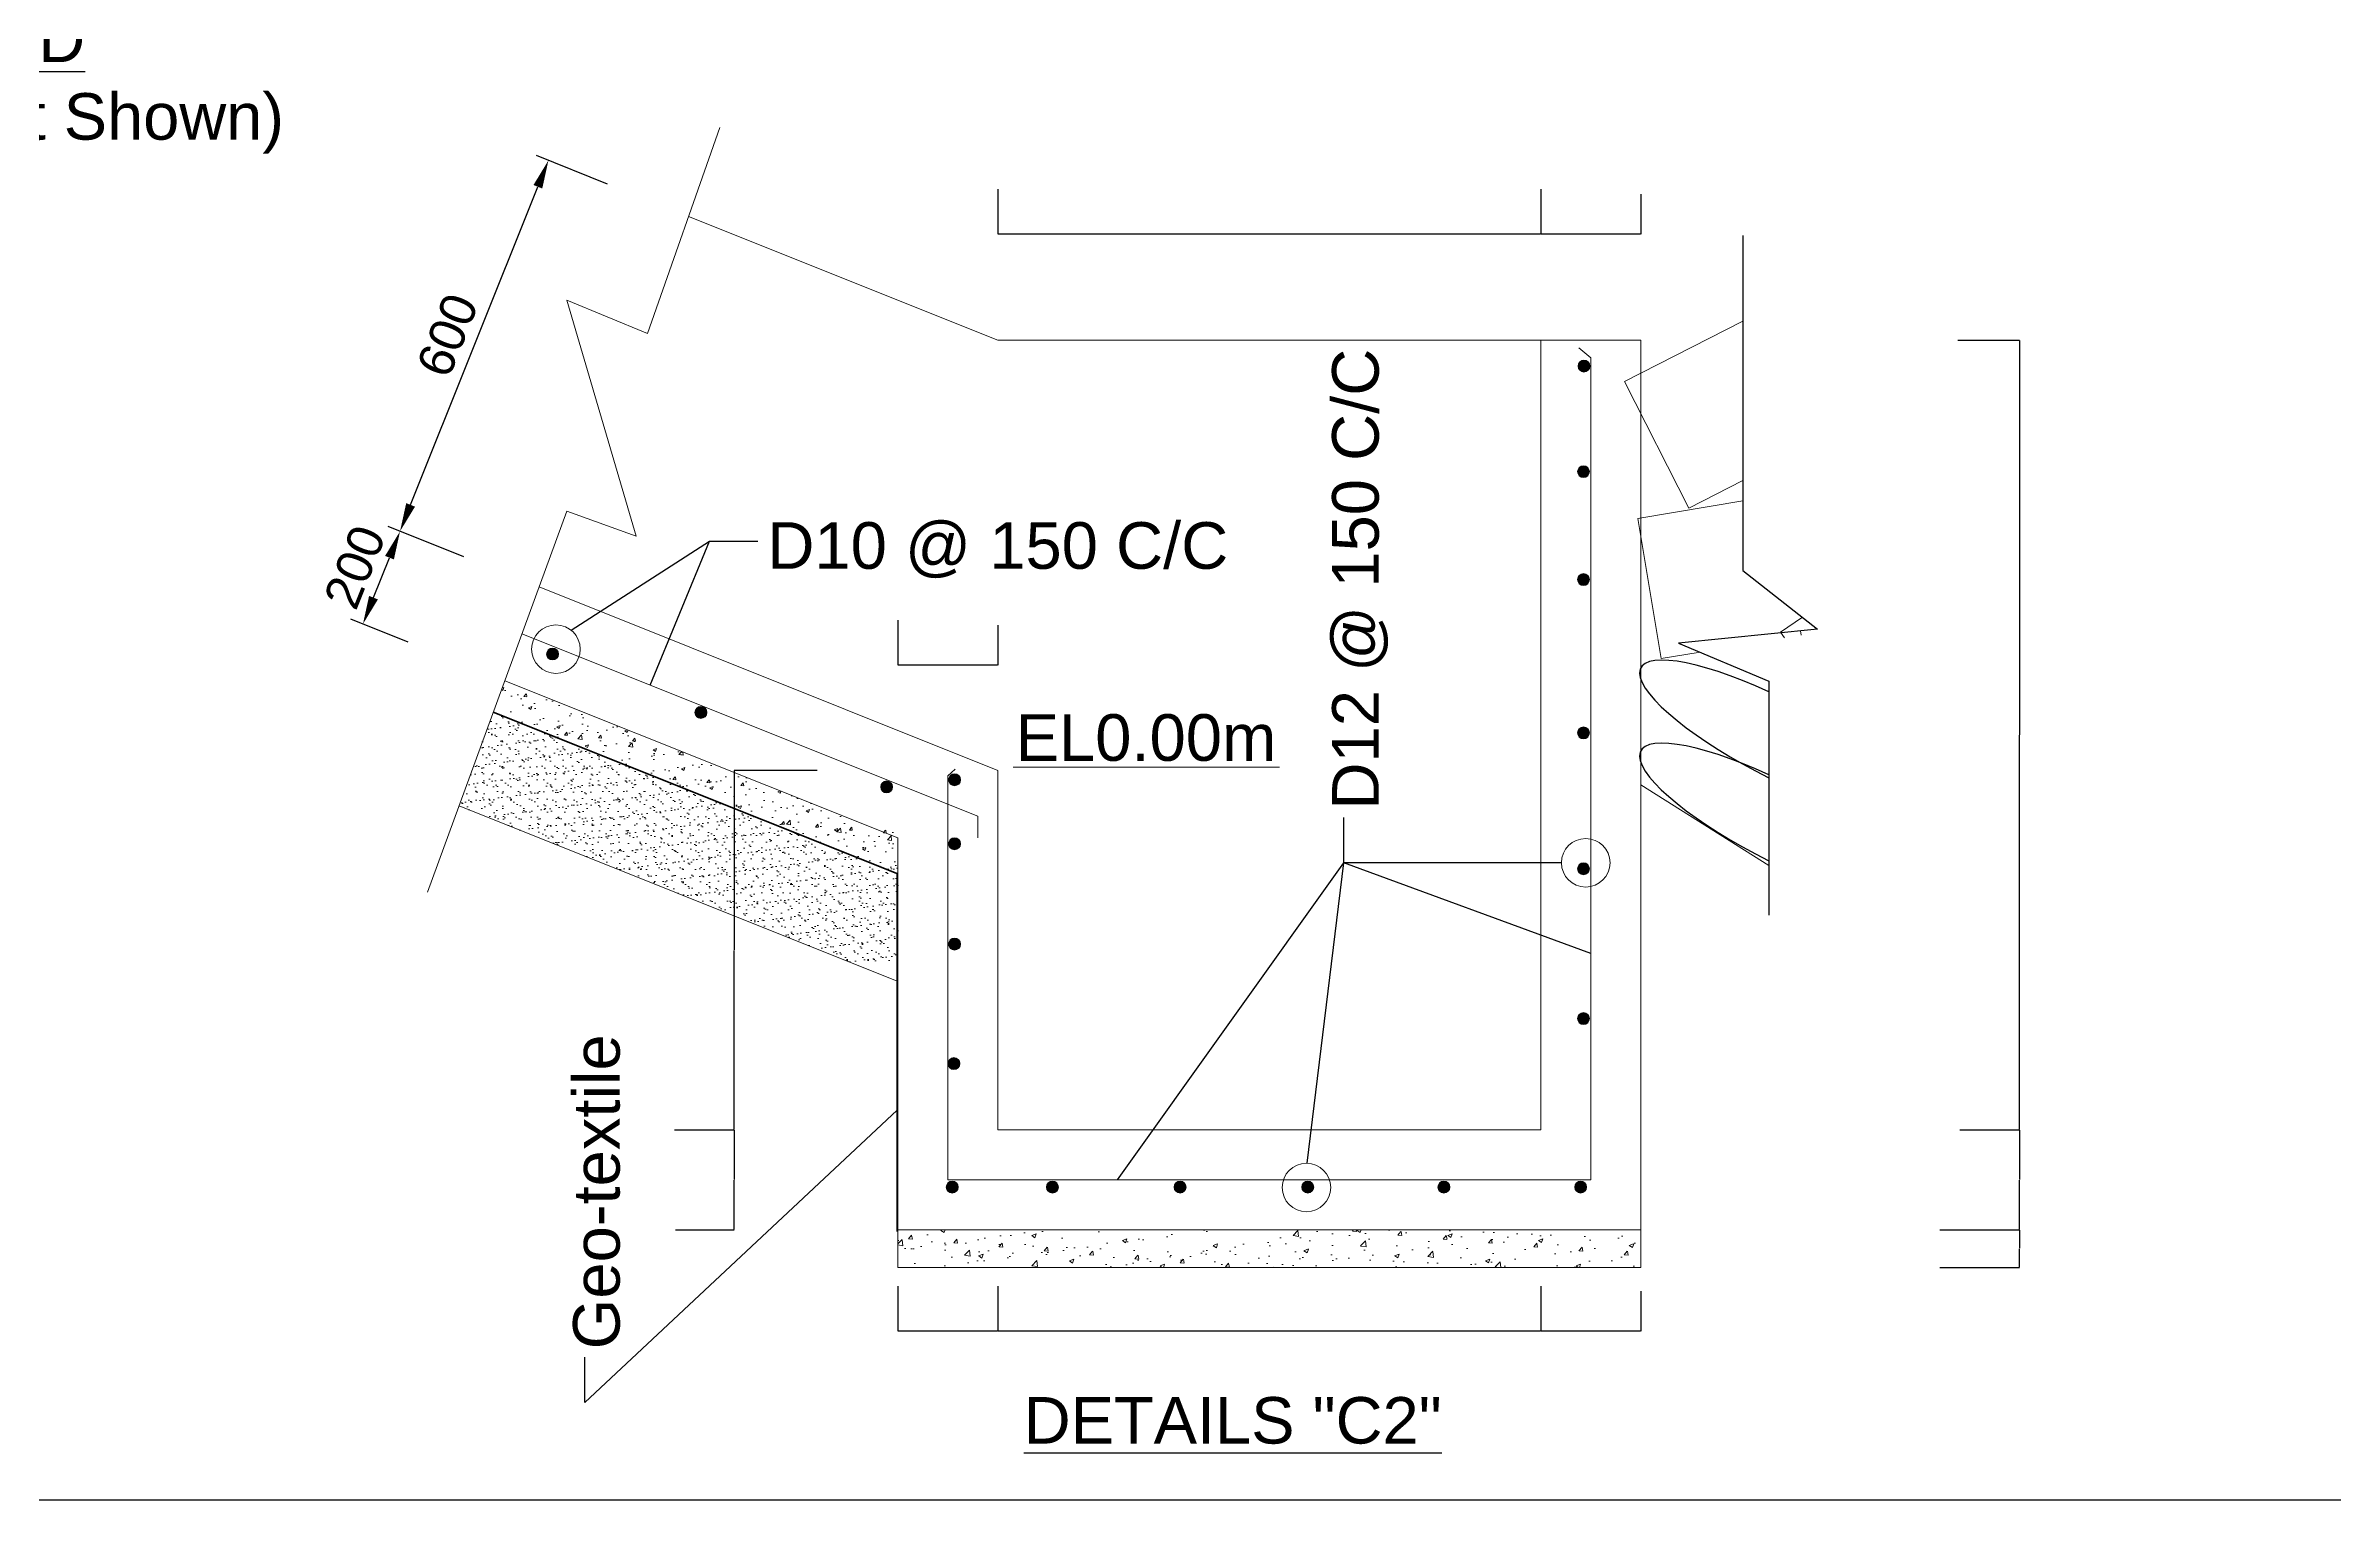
# Model space of a CAD drawing. Header units: inches. Extents: x 89000 to 1304432, y -10828 to 220529.
# Drawn here: x 861014 to 868424, y 72492 to 77203 of the extents above; entities that cross this region are included whole.
import ezdxf

# ---------------------------------------------------------------- set-up
doc = ezdxf.new("R2010")
doc.units = ezdxf.units.IN
doc.header["$LTSCALE"] = 7
doc.header["$MEASUREMENT"] = 0
doc.layers.add('Blocks', color=11, linetype='Continuous', lineweight=9)
doc.layers.add('LINE', color=7, linetype='Continuous')
doc.styles.get("Standard").update_dxf_attribs({"font": 'arial.ttf'})
doc.dimstyles.get("Standard").update_dxf_attribs({"dimtxt": 0.18, "dimasz": 0.18, "dimexe": 0.18, "dimexo": 0.0625, "dimgap": 0.09, "dimtad": 0, "dimtih": 1, "dimtoh": 1, "dimdec": 4, "dimzin": 0, "dimdsep": 46, "dimtxsty": 'Standard', "dimcen": 0.09, "dimadec": 0, "dimazin": 0, "dimtfac": 1, "dimtdec": 4, "dimtofl": 0, "dimtmove": 0, "dimatfit": 3, "dimfxl": 1, "dimtolj": 1, "dimtzin": 0, "dimarcsym": 0})
pattern_1 = [(50, (869377.91, 35799.58), (109.994, -9.62322), [11.50144, -126.5158]), (355, (869377.91, 35799.58), (-21.27786, 115.35045), [9.20115, -101.21265]), (100.451, (869387.08, 35798.78), (88.71654, 105.7267), [9.7747, -107.52184]), (46.1842, (869377.91, 35830.25), (163.66397, -25.38306), [17.25216, -189.7737]), (96.6356, (869391.55, 35828.14), (143.3328, 149.3832), [14.6621, -161.28276]), (351.184, (869377.91, 35830.25), (143.333, 149.3829), [13.8017, -151.819]), (21, (869393.25, 35822.59), (91.53748, -61.7428), [11.50144, -126.5158]), (326, (869393.25, 35822.59), (37.31297, 111.2035), [9.20115, -101.21265]), (71.4514, (869400.88, 35817.44), (128.8502, 49.46093), [9.7747, -107.52184]), (37.5, (869377.91, 35799.583), (1.864744, 51.050105), [0, -99.98583, 0, -102.746175, 0, -101.59603]), (7.5, (869377.91, 35799.583), (40.34237, 60.48402), [0, -58.580655, 0, -97.68554, 0, -38.72151]), (327.5, (869343.714, 35799.583), (81.86282, -3.45873), [0, -38.33812, 0, -119.61495, 0, -158.71984]), (317.5, (869328.38, 35799.58), (89.43299, 15.35124), [0, -49.83956, 0, -79.4366, 0, -112.71409])]
pattern_2 = [(37.5, (869377.912, 35799.583), (-1.380027, 42.211892), [0, -33.2994, 0, -37.24275, 0, -35.599688]), (7.5, (869377.91, 35799.583), (38.77138, 61.826165), [0, -17.96415, 0, -30.013275, 0, -11.501437]), (327.5, (869350.966, 35799.583), (68.223092, 0.123957), [0, -10.95375, 0, -39.4335, 0, -51.482625]), (317.5, (869350.966, 35799.583), (65.85674, 19.22765), [0, -5.476875, 0, -25.85085, 0, -29.575125])]
pattern_3 = [(50, (870444.38, 23276.65), (146.65866, -12.83096), [15.33525, -168.68775]), (355, (870444.38, 23276.65), (-28.37047, 153.8006), [12.2682, -134.9502]), (100.451, (870456.6, 23275.58), (118.2887, 140.96893), [13.03295, -143.36245]), (46.1842, (870444.38, 23317.54), (218.2186, -33.8441), [23.0029, -253.0316]), (96.6356, (870462.57, 23314.72), (191.1104, 199.1776), [19.5494, -215.0437]), (351.184, (870444.38, 23317.54), (191.1107, 199.1772), [18.4023, -202.4253]), (21, (870464.83, 23307.32), (122.04998, -82.32374), [15.33525, -168.68775]), (326, (870464.83, 23307.32), (49.75063, 148.2713), [12.2682, -134.9502]), (71.4514, (870475, 23300.46), (171.80028, 65.9479), [13.03295, -143.36245]), (37.5, (870444.38, 23276.646), (2.486326, 68.066806), [0, -133.31444, 0, -136.9949, 0, -135.46138]), (7.5, (870444.38, 23276.646), (53.78983, 80.64536), [0, -78.10754, 0, -130.24739, 0, -51.62867]), (327.5, (870398.784, 23276.646), (109.15043, -4.61164), [0, -51.1175, 0, -159.4866, 0, -211.62645]), (317.5, (870378.34, 23276.65), (119.244, 20.46833), [0, -66.45275, 0, -105.91546, 0, -150.28545])]

# ---------------------------------------------------------------- blocks, each defined once
blk = doc.blocks.new('*D165')
at = {"layer": 'Blocks', "color": 0, "lineweight": -2, "ltscale": 0.5, "transparency": 16777216}
for p, q in [((864096.5, 73186.1), (864096.5, 73039.8)), ((865855.1, 73071.3), (865855.1, 73039.8)), ((865854.3, 73040), (864097.3, 73040))]:
    blk.add_line(p, q, dxfattribs=at)
at = {"layer": 'Blocks', "color": 0, "ltscale": 0.5, "transparency": 16777216}
for points in [[(864097.3, 73040.1), (864097.3, 73039.9), (864096.5, 73040)], [(865854.3, 73040.1), (865854.3, 73039.9), (865855.1, 73040)]]:
    blk.add_solid(points, dxfattribs=at)
at = {"layer": 'Defpoints', "color": 0, "ltscale": 0.5, "transparency": 16777216}
for p in [(864096.5, 73186.2), (865855.1, 73071.4), (864096.5, 73040)]:
    blk.add_point(p, dxfattribs=at)
at = {"layer": 'Blocks', "color": 0, "lineweight": 30, "ltscale": 0.5, "transparency": 16777216, "insert": (864975.8, 73040.8), "char_height": 1, "attachment_point": 5}
blk.add_mtext('\\A1;1200', dxfattribs=at)
blk = doc.blocks.new('*D166')
at = {"layer": 'Blocks', "color": 0, "lineweight": -2, "ltscale": 0.5, "transparency": 16777216}
for p, q in [((865855.1, 73186.1), (865855.1, 73039.8)), ((866178.5, 73169.7), (866178.5, 73039.8)), ((866177.7, 73040), (865855.9, 73040))]:
    blk.add_line(p, q, dxfattribs=at)
at = {"layer": 'Blocks', "color": 0, "ltscale": 0.5, "transparency": 16777216}
for points in [[(865855.9, 73040.1), (865855.9, 73039.9), (865855.1, 73040)], [(866177.7, 73040.1), (866177.7, 73039.9), (866178.5, 73040)]]:
    blk.add_solid(points, dxfattribs=at)
at = {"layer": 'Defpoints', "color": 0, "ltscale": 0.5, "transparency": 16777216}
for p in [(865855.1, 73186.2), (866178.5, 73169.8), (865855.1, 73040)]:
    blk.add_point(p, dxfattribs=at)
at = {"layer": 'Blocks', "color": 0, "lineweight": 30, "ltscale": 0.5, "transparency": 16777216, "insert": (866016.8, 73040.8), "char_height": 1, "attachment_point": 5}
blk.add_mtext('\\A1;200', dxfattribs=at)
blk = doc.blocks.new('*D167')
at = {"layer": 'Blocks', "color": 0, "lineweight": -2, "ltscale": 0.5, "transparency": 16777216}
for p, q in [((863773.1, 73186.1), (863773.1, 73039.8)), ((864096.5, 73169.7), (864096.5, 73039.8)), ((864095.7, 73040), (863773.9, 73040))]:
    blk.add_line(p, q, dxfattribs=at)
at = {"layer": 'Blocks', "color": 0, "ltscale": 0.5, "transparency": 16777216}
for points in [[(863773.9, 73040.1), (863773.9, 73039.9), (863773.1, 73040)], [(864095.7, 73040.1), (864095.7, 73039.9), (864096.5, 73040)]]:
    blk.add_solid(points, dxfattribs=at)
at = {"layer": 'Defpoints', "color": 0, "ltscale": 0.5, "transparency": 16777216}
for p in [(863773.1, 73186.2), (864096.5, 73169.8), (863773.1, 73040)]:
    blk.add_point(p, dxfattribs=at)
at = {"layer": 'Blocks', "color": 0, "lineweight": 30, "ltscale": 0.5, "transparency": 16777216, "insert": (863934.8, 73040.8), "char_height": 1, "attachment_point": 5}
blk.add_mtext('\\A1;150', dxfattribs=at)
blk = doc.blocks.new('*D168')
at = {"layer": 'Blocks', "color": 0, "lineweight": -2, "ltscale": 0.5, "transparency": 16777216}
for p, q in [((863049.9, 73691.8), (863243.2, 73691.8)), ((863243.1, 73691), (863243.1, 73530.9)), ((863243.1, 73369.2), (863243.1, 73529.3)), ((863052.8, 73368.4), (863243.2, 73368.4))]:
    blk.add_line(p, q, dxfattribs=at)
at = {"layer": 'Blocks', "color": 0, "ltscale": 0.5, "transparency": 16777216}
for points in [[(863242.9, 73691), (863243.2, 73691), (863243.1, 73691.8)], [(863242.9, 73369.2), (863243.2, 73369.2), (863243.1, 73368.4)]]:
    blk.add_solid(points, dxfattribs=at)
at = {"layer": 'Defpoints', "color": 0, "ltscale": 0.5, "transparency": 16777216}
for p in [(863049.8, 73691.8), (863052.7, 73368.4), (863243.1, 73368.4)]:
    blk.add_point(p, dxfattribs=at)
at = {"layer": 'Blocks', "color": 0, "lineweight": 30, "ltscale": 0.5, "transparency": 16777216, "insert": (863243.1, 73530.1), "char_height": 1, "attachment_point": 5}
blk.add_mtext('\\A1;200', dxfattribs=at)
blk = doc.blocks.new('*D169')
at = {"layer": 'Blocks', "color": 0, "lineweight": -2, "ltscale": 0.5, "transparency": 16777216}
for p, q in [((863511.8, 74856.2), (863242.9, 74856.2)), ((863243.1, 74855.4), (863243.1, 74274.8)), ((863243.1, 73692.6), (863243.1, 74273.2)), ((863049.9, 73691.8), (863243.2, 73691.8))]:
    blk.add_line(p, q, dxfattribs=at)
at = {"layer": 'Blocks', "color": 0, "ltscale": 0.5, "transparency": 16777216}
for points in [[(863242.9, 74855.4), (863243.2, 74855.4), (863243.1, 74856.2)], [(863242.9, 73692.6), (863243.2, 73692.6), (863243.1, 73691.8)]]:
    blk.add_solid(points, dxfattribs=at)
at = {"layer": 'Defpoints', "color": 0, "ltscale": 0.5, "transparency": 16777216}
for p in [(863511.8, 74856.2), (863049.8, 73691.8), (863243.1, 73691.8)]:
    blk.add_point(p, dxfattribs=at)
at = {"layer": 'Blocks', "color": 0, "lineweight": 30, "ltscale": 0.5, "transparency": 16777216, "insert": (863243.1, 74274), "char_height": 1, "attachment_point": 5}
blk.add_mtext('\\A1;600', dxfattribs=at)
blk = doc.blocks.new('*D170')
at = {"layer": 'Blocks', "color": 0, "lineweight": -2, "ltscale": 0.5, "transparency": 16777216}
for p, q in [((864096.5, 76738.9), (864096.5, 76592.7)), ((865854.3, 76592.8), (864097.3, 76592.8)), ((865855.1, 76624.2), (865855.1, 76592.7))]:
    blk.add_line(p, q, dxfattribs=at)
at = {"layer": 'Blocks', "color": 0, "ltscale": 0.5, "transparency": 16777216}
for points in [[(864097.3, 76593), (864097.3, 76592.7), (864096.5, 76592.8)], [(865854.3, 76593), (865854.3, 76592.7), (865855.1, 76592.8)]]:
    blk.add_solid(points, dxfattribs=at)
at = {"layer": 'Defpoints', "color": 0, "ltscale": 0.5, "transparency": 16777216}
for p in [(864096.5, 76739), (864096.5, 76592.8), (865855.1, 76624.2)]:
    blk.add_point(p, dxfattribs=at)
at = {"layer": 'Blocks', "color": 0, "lineweight": 30, "ltscale": 0.5, "transparency": 16777216, "insert": (864975.8, 76593.6), "char_height": 1, "attachment_point": 5}
blk.add_mtext('\\A1;1200', dxfattribs=at)
blk = doc.blocks.new('*D171')
at = {"layer": 'Blocks', "color": 0, "lineweight": -2, "ltscale": 0.5, "transparency": 16777216}
for p, q in [((865855.1, 76738.9), (865855.1, 76592.7)), ((866178.5, 76722.5), (866178.5, 76592.7)), ((866177.7, 76592.8), (865855.9, 76592.8))]:
    blk.add_line(p, q, dxfattribs=at)
at = {"layer": 'Blocks', "color": 0, "ltscale": 0.5, "transparency": 16777216}
for points in [[(865855.9, 76593), (865855.9, 76592.7), (865855.1, 76592.8)], [(866177.7, 76593), (866177.7, 76592.7), (866178.5, 76592.8)]]:
    blk.add_solid(points, dxfattribs=at)
at = {"layer": 'Defpoints', "color": 0, "ltscale": 0.5, "transparency": 16777216}
for p in [(865855.1, 76739), (866178.5, 76722.6), (865855.1, 76592.8)]:
    blk.add_point(p, dxfattribs=at)
at = {"layer": 'Blocks', "color": 0, "lineweight": 30, "ltscale": 0.5, "transparency": 16777216, "insert": (866016.8, 76593.6), "char_height": 1, "attachment_point": 5}
blk.add_mtext('\\A1;200', dxfattribs=at)
blk = doc.blocks.new('*D172')
at = {"layer": 'Blocks', "color": 0, "lineweight": -2, "ltscale": 0.5, "transparency": 16777216}
for p, q in [((863773.1, 75342.7), (863773.1, 75196.4)), ((864096.5, 75326.3), (864096.5, 75196.4)), ((864095.7, 75196.6), (863773.9, 75196.6))]:
    blk.add_line(p, q, dxfattribs=at)
at = {"layer": 'Blocks', "color": 0, "ltscale": 0.5, "transparency": 16777216}
for points in [[(863773.9, 75196.7), (863773.9, 75196.4), (863773.1, 75196.6)], [(864095.7, 75196.7), (864095.7, 75196.4), (864096.5, 75196.6)]]:
    blk.add_solid(points, dxfattribs=at)
at = {"layer": 'Defpoints', "color": 0, "ltscale": 0.5, "transparency": 16777216}
for p in [(863773.1, 75342.7), (864096.5, 75326.3), (863773.1, 75196.6)]:
    blk.add_point(p, dxfattribs=at)
at = {"layer": 'Blocks', "color": 0, "lineweight": 30, "ltscale": 0.5, "transparency": 16777216, "insert": (863934.8, 75197.4), "char_height": 1, "attachment_point": 5}
blk.add_mtext('\\A1;150', dxfattribs=at)
blk = doc.blocks.new('*D210')
at = {"layer": 'Blocks', "color": 0, "lineweight": -2, "ltscale": 0.5, "transparency": 16777216}
for p, q in [((864096.5, 73186.1), (864096.5, 73039.8)), ((865855.1, 73071.3), (865855.1, 73039.8)), ((865854.3, 73040), (864097.3, 73040))]:
    blk.add_line(p, q, dxfattribs=at)
at = {"layer": 'Blocks', "color": 0, "ltscale": 0.5, "transparency": 16777216}
for points in [[(864097.3, 73040.1), (864097.3, 73039.9), (864096.5, 73040)], [(865854.3, 73040.1), (865854.3, 73039.9), (865855.1, 73040)]]:
    blk.add_solid(points, dxfattribs=at)
at = {"layer": 'Defpoints', "color": 0, "ltscale": 0.5, "transparency": 16777216}
for p in [(864096.5, 73186.2), (865855.1, 73071.4), (864096.5, 73040)]:
    blk.add_point(p, dxfattribs=at)
at = {"layer": 'Blocks', "color": 0, "lineweight": 30, "ltscale": 0.5, "transparency": 16777216, "insert": (864975.8, 73040.8), "char_height": 1, "attachment_point": 5}
blk.add_mtext('\\A1;1200', dxfattribs=at)
blk = doc.blocks.new('*D211')
at = {"layer": 'Blocks', "color": 0, "lineweight": -2, "ltscale": 0.5, "transparency": 16777216}
for p, q in [((865855.1, 73186.1), (865855.1, 73039.8)), ((866178.5, 73169.7), (866178.5, 73039.8)), ((866177.7, 73040), (865855.9, 73040))]:
    blk.add_line(p, q, dxfattribs=at)
at = {"layer": 'Blocks', "color": 0, "ltscale": 0.5, "transparency": 16777216}
for points in [[(865855.9, 73040.1), (865855.9, 73039.9), (865855.1, 73040)], [(866177.7, 73040.1), (866177.7, 73039.9), (866178.5, 73040)]]:
    blk.add_solid(points, dxfattribs=at)
at = {"layer": 'Defpoints', "color": 0, "ltscale": 0.5, "transparency": 16777216}
for p in [(865855.1, 73186.2), (866178.5, 73169.8), (865855.1, 73040)]:
    blk.add_point(p, dxfattribs=at)
at = {"layer": 'Blocks', "color": 0, "lineweight": 30, "ltscale": 0.5, "transparency": 16777216, "insert": (866016.8, 73040.8), "char_height": 1, "attachment_point": 5}
blk.add_mtext('\\A1;200', dxfattribs=at)
blk = doc.blocks.new('*D212')
at = {"layer": 'Blocks', "color": 0, "lineweight": -2, "ltscale": 0.5, "transparency": 16777216}
for p, q in [((863773.1, 73186.1), (863773.1, 73039.8)), ((864096.5, 73169.7), (864096.5, 73039.8)), ((864095.7, 73040), (863773.9, 73040))]:
    blk.add_line(p, q, dxfattribs=at)
at = {"layer": 'Blocks', "color": 0, "ltscale": 0.5, "transparency": 16777216}
for points in [[(863773.9, 73040.1), (863773.9, 73039.9), (863773.1, 73040)], [(864095.7, 73040.1), (864095.7, 73039.9), (864096.5, 73040)]]:
    blk.add_solid(points, dxfattribs=at)
at = {"layer": 'Defpoints', "color": 0, "ltscale": 0.5, "transparency": 16777216}
for p in [(863773.1, 73186.2), (864096.5, 73169.8), (863773.1, 73040)]:
    blk.add_point(p, dxfattribs=at)
at = {"layer": 'Blocks', "color": 0, "lineweight": 30, "ltscale": 0.5, "transparency": 16777216, "insert": (863934.8, 73040.8), "char_height": 1, "attachment_point": 5}
blk.add_mtext('\\A1;150', dxfattribs=at)
blk = doc.blocks.new('*D213')
at = {"layer": 'Blocks', "color": 0, "lineweight": -2, "ltscale": 0.5, "transparency": 16777216}
for p, q in [((863049.9, 73691.8), (863243.2, 73691.8)), ((863243.1, 73691), (863243.1, 73530.9)), ((863243.1, 73369.2), (863243.1, 73529.3)), ((863052.8, 73368.4), (863243.2, 73368.4))]:
    blk.add_line(p, q, dxfattribs=at)
at = {"layer": 'Blocks', "color": 0, "ltscale": 0.5, "transparency": 16777216}
for points in [[(863242.9, 73691), (863243.2, 73691), (863243.1, 73691.8)], [(863242.9, 73369.2), (863243.2, 73369.2), (863243.1, 73368.4)]]:
    blk.add_solid(points, dxfattribs=at)
at = {"layer": 'Defpoints', "color": 0, "ltscale": 0.5, "transparency": 16777216}
for p in [(863049.8, 73691.8), (863052.7, 73368.4), (863243.1, 73368.4)]:
    blk.add_point(p, dxfattribs=at)
at = {"layer": 'Blocks', "color": 0, "lineweight": 30, "ltscale": 0.5, "transparency": 16777216, "insert": (863243.1, 73530.1), "char_height": 1, "attachment_point": 5}
blk.add_mtext('\\A1;200', dxfattribs=at)
blk = doc.blocks.new('*D214')
at = {"layer": 'Blocks', "color": 0, "lineweight": -2, "ltscale": 0.5, "transparency": 16777216}
for p, q in [((863511.8, 74856.2), (863242.9, 74856.2)), ((863243.1, 74855.4), (863243.1, 74274.8)), ((863243.1, 73692.6), (863243.1, 74273.2)), ((863049.9, 73691.8), (863243.2, 73691.8))]:
    blk.add_line(p, q, dxfattribs=at)
at = {"layer": 'Blocks', "color": 0, "ltscale": 0.5, "transparency": 16777216}
for points in [[(863242.9, 74855.4), (863243.2, 74855.4), (863243.1, 74856.2)], [(863242.9, 73692.6), (863243.2, 73692.6), (863243.1, 73691.8)]]:
    blk.add_solid(points, dxfattribs=at)
at = {"layer": 'Defpoints', "color": 0, "ltscale": 0.5, "transparency": 16777216}
for p in [(863511.8, 74856.2), (863049.8, 73691.8), (863243.1, 73691.8)]:
    blk.add_point(p, dxfattribs=at)
at = {"layer": 'Blocks', "color": 0, "lineweight": 30, "ltscale": 0.5, "transparency": 16777216, "insert": (863243.1, 74274), "char_height": 1, "attachment_point": 5}
blk.add_mtext('\\A1;600', dxfattribs=at)
blk = doc.blocks.new('*D215')
at = {"layer": 'Blocks', "color": 0, "lineweight": -2, "ltscale": 0.5, "transparency": 16777216}
for p, q in [((864096.5, 76738.9), (864096.5, 76592.7)), ((865854.3, 76592.8), (864097.3, 76592.8)), ((865855.1, 76624.2), (865855.1, 76592.7))]:
    blk.add_line(p, q, dxfattribs=at)
at = {"layer": 'Blocks', "color": 0, "ltscale": 0.5, "transparency": 16777216}
for points in [[(864097.3, 76593), (864097.3, 76592.7), (864096.5, 76592.8)], [(865854.3, 76593), (865854.3, 76592.7), (865855.1, 76592.8)]]:
    blk.add_solid(points, dxfattribs=at)
at = {"layer": 'Defpoints', "color": 0, "ltscale": 0.5, "transparency": 16777216}
for p in [(864096.5, 76739), (864096.5, 76592.8), (865855.1, 76624.2)]:
    blk.add_point(p, dxfattribs=at)
at = {"layer": 'Blocks', "color": 0, "lineweight": 30, "ltscale": 0.5, "transparency": 16777216, "insert": (864975.8, 76593.6), "char_height": 1, "attachment_point": 5}
blk.add_mtext('\\A1;1200', dxfattribs=at)
blk = doc.blocks.new('*D216')
at = {"layer": 'Blocks', "color": 0, "lineweight": -2, "ltscale": 0.5, "transparency": 16777216}
for p, q in [((865855.1, 76738.9), (865855.1, 76592.7)), ((866178.5, 76722.5), (866178.5, 76592.7)), ((866177.7, 76592.8), (865855.9, 76592.8))]:
    blk.add_line(p, q, dxfattribs=at)
at = {"layer": 'Blocks', "color": 0, "ltscale": 0.5, "transparency": 16777216}
for points in [[(865855.9, 76593), (865855.9, 76592.7), (865855.1, 76592.8)], [(866177.7, 76593), (866177.7, 76592.7), (866178.5, 76592.8)]]:
    blk.add_solid(points, dxfattribs=at)
at = {"layer": 'Defpoints', "color": 0, "ltscale": 0.5, "transparency": 16777216}
for p in [(865855.1, 76739), (866178.5, 76722.6), (865855.1, 76592.8)]:
    blk.add_point(p, dxfattribs=at)
at = {"layer": 'Blocks', "color": 0, "lineweight": 30, "ltscale": 0.5, "transparency": 16777216, "insert": (866016.8, 76593.6), "char_height": 1, "attachment_point": 5}
blk.add_mtext('\\A1;200', dxfattribs=at)
blk = doc.blocks.new('*D217')
at = {"layer": 'Blocks', "color": 0, "lineweight": -2, "ltscale": 0.5, "transparency": 16777216}
for p, q in [((863773.1, 75342.7), (863773.1, 75196.4)), ((864096.5, 75326.3), (864096.5, 75196.4)), ((864095.7, 75196.6), (863773.9, 75196.6))]:
    blk.add_line(p, q, dxfattribs=at)
at = {"layer": 'Blocks', "color": 0, "ltscale": 0.5, "transparency": 16777216}
for points in [[(863773.9, 75196.7), (863773.9, 75196.4), (863773.1, 75196.6)], [(864095.7, 75196.7), (864095.7, 75196.4), (864096.5, 75196.6)]]:
    blk.add_solid(points, dxfattribs=at)
at = {"layer": 'Defpoints', "color": 0, "ltscale": 0.5, "transparency": 16777216}
for p in [(863773.1, 75342.7), (864096.5, 75326.3), (863773.1, 75196.6)]:
    blk.add_point(p, dxfattribs=at)
at = {"layer": 'Blocks', "color": 0, "lineweight": 30, "ltscale": 0.5, "transparency": 16777216, "insert": (863934.8, 75197.4), "char_height": 1, "attachment_point": 5}
blk.add_mtext('\\A1;150', dxfattribs=at)
blk = doc.blocks.new('*D219')
at = {"layer": 'Blocks', "color": 0, "lineweight": -2, "ltscale": 0.5, "transparency": 16777216}
for p, q in [((867205.5, 76249.6), (867405.3, 76249.6)), ((867405.1, 76248.8), (867405.1, 74971.5)), ((867405.1, 73692.6), (867405.1, 74969.9)), ((867211.9, 73691.8), (867405.3, 73691.8))]:
    blk.add_line(p, q, dxfattribs=at)
at = {"layer": 'Blocks', "color": 0, "ltscale": 0.5, "transparency": 16777216}
for points in [[(867405, 76248.8), (867405.2, 76248.8), (867405.1, 76249.6)], [(867405, 73692.6), (867405.2, 73692.6), (867405.1, 73691.8)]]:
    blk.add_solid(points, dxfattribs=at)
at = {"layer": 'Defpoints', "color": 0, "ltscale": 0.5, "transparency": 16777216}
for p in [(867205.4, 76249.6), (867211.9, 73691.8), (867405.1, 73691.8)]:
    blk.add_point(p, dxfattribs=at)
at = {"layer": 'Blocks', "color": 0, "lineweight": 30, "ltscale": 0.5, "transparency": 16777216, "insert": (867405.1, 74970.7), "char_height": 1, "attachment_point": 5}
blk.add_mtext('\\A1;1240', dxfattribs=at)
blk = doc.blocks.new('*D220')
at = {"layer": 'Blocks', "color": 0, "lineweight": -2, "ltscale": 0.5, "transparency": 16777216}
for p, q in [((867211.9, 73691.8), (867405.3, 73691.8)), ((867405.1, 73691), (867405.1, 73530.9)), ((867405.1, 73369.2), (867405.1, 73529.3)), ((867214.8, 73368.4), (867405.3, 73368.4))]:
    blk.add_line(p, q, dxfattribs=at)
at = {"layer": 'Blocks', "color": 0, "ltscale": 0.5, "transparency": 16777216}
for points in [[(867405, 73691), (867405.2, 73691), (867405.1, 73691.8)], [(867405, 73369.2), (867405.2, 73369.2), (867405.1, 73368.4)]]:
    blk.add_solid(points, dxfattribs=at)
at = {"layer": 'Defpoints', "color": 0, "ltscale": 0.5, "transparency": 16777216}
for p in [(867211.9, 73691.8), (867214.8, 73368.4), (867405.1, 73368.4)]:
    blk.add_point(p, dxfattribs=at)
at = {"layer": 'Blocks', "color": 0, "lineweight": 30, "ltscale": 0.5, "transparency": 16777216, "insert": (867405.1, 73530.1), "char_height": 1, "attachment_point": 5}
blk.add_mtext('\\A1;200', dxfattribs=at)
blk = doc.blocks.new('*D221')
at = {"layer": 'Blocks', "color": 0, "lineweight": -2, "ltscale": 0.5, "transparency": 16777216}
for p, q in [((867147.5, 73368.4), (867405.3, 73368.4)), ((867405.1, 73367.6), (867405.1, 73308.4)), ((867405.1, 73247.5), (867405.1, 73306.7)), ((867147, 73246.7), (867405.3, 73246.7))]:
    blk.add_line(p, q, dxfattribs=at)
at = {"layer": 'Blocks', "color": 0, "ltscale": 0.5, "transparency": 16777216}
for points in [[(867405, 73367.6), (867405.2, 73367.6), (867405.1, 73368.4)], [(867405, 73247.5), (867405.2, 73247.5), (867405.1, 73246.7)]]:
    blk.add_solid(points, dxfattribs=at)
at = {"layer": 'Defpoints', "color": 0, "ltscale": 0.5, "transparency": 16777216}
for p in [(867147.5, 73368.4), (867146.9, 73246.7), (867405.1, 73246.7)]:
    blk.add_point(p, dxfattribs=at)
at = {"layer": 'Blocks', "color": 0, "lineweight": 30, "ltscale": 0.5, "transparency": 16777216, "insert": (867405.1, 73307.5), "char_height": 1, "attachment_point": 5}
blk.add_mtext('\\A1;50 C.C', dxfattribs=at)
blk = doc.blocks.new('*D222')
at = {"layer": 'Blocks', "color": 0, "lineweight": -2, "ltscale": 0.5, "transparency": 16777216}
for p, q in [((867147.5, 73368.4), (867405.3, 73368.4)), ((867405.1, 73367.6), (867405.1, 73308.4)), ((867405.1, 73247.5), (867405.1, 73306.7)), ((867147, 73246.7), (867405.3, 73246.7))]:
    blk.add_line(p, q, dxfattribs=at)
at = {"layer": 'Blocks', "color": 0, "ltscale": 0.5, "transparency": 16777216}
for points in [[(867405, 73367.6), (867405.2, 73367.6), (867405.1, 73368.4)], [(867405, 73247.5), (867405.2, 73247.5), (867405.1, 73246.7)]]:
    blk.add_solid(points, dxfattribs=at)
at = {"layer": 'Defpoints', "color": 0, "ltscale": 0.5, "transparency": 16777216}
for p in [(867147.5, 73368.4), (867146.9, 73246.7), (867405.1, 73246.7)]:
    blk.add_point(p, dxfattribs=at)
at = {"layer": 'Blocks', "color": 0, "lineweight": 30, "ltscale": 0.5, "transparency": 16777216, "insert": (867405.1, 73307.5), "char_height": 1, "attachment_point": 5}
blk.add_mtext('\\A1;50 C.C', dxfattribs=at)

msp = doc.modelspace()

# ---------------------------------------------------------------- hatches: boundary and pattern name
at = {"layer": 'Blocks', "lineweight": 13, "ltscale": 0.05}
for points in [[(866014.11146, 76165.55218, -1), (865975.53486, 76165.55218, -1)], [(866014.11146, 76165.55218, -1), (865975.53486, 76165.55218, -1)], [(866012.56405, 75823.6532, -1), (865973.98744, 75823.6532, -1)], [(866012.56405, 75823.6532, -1), (865973.98744, 75823.6532, -1)], [(866012.56405, 75474.16518, -1), (865973.98744, 75474.16518, -1)], [(866012.56405, 75474.16518, -1), (865973.98744, 75474.16518, -1)], [(862673.90091, 75232.95621, -1), (862635.3243, 75232.95621, -1)], [(862673.90091, 75232.95621, -1), (862635.3243, 75232.95621, -1)], [(863154.49089, 75043.77094, -1), (863115.91429, 75043.77094, -1)], [(863154.49089, 75043.77094, -1), (863115.91429, 75043.77094, -1)], [(866012.56405, 74977.52004, -1), (865973.98744, 74977.52004, -1)], [(866012.56405, 74977.52004, -1), (865973.98744, 74977.52004, -1)], [(863755.81849, 74802.55295, -1), (863717.24189, 74802.55295, -1)], [(863755.81849, 74802.55295, -1), (863717.24189, 74802.55295, -1)], [(863975.69549, 74825.69164, -1), (863937.11889, 74825.69164, -1)], [(863975.69549, 74825.69164, -1), (863937.11889, 74825.69164, -1)], [(863975.69549, 74618.68344, -1), (863937.11889, 74618.68344, -1)], [(863975.69549, 74618.68344, -1), (863937.11889, 74618.68344, -1)], [(866012.56405, 74537.53133, -1), (865973.98744, 74537.53133, -1)], [(866012.56405, 74537.53133, -1), (865973.98744, 74537.53133, -1)], [(863975.69549, 74293.49675, -1), (863937.11889, 74293.49675, -1)], [(863975.69549, 74293.49675, -1), (863937.11889, 74293.49675, -1)], [(866012.56405, 74052.40946, -1), (865973.98744, 74052.40946, -1)], [(866012.56405, 74052.40946, -1), (865973.98744, 74052.40946, -1)], [(863973.63664, 73906.61782, -1), (863935.06004, 73906.61782, -1)], [(863973.63664, 73906.61782, -1), (863935.06004, 73906.61782, -1)], [(863968.2068, 73506.62572, -1), (863929.63019, 73506.62572, -1)], [(863968.2068, 73506.62572, -1), (863929.63019, 73506.62572, -1)], [(864292.87518, 73506.62572, -1), (864254.29857, 73506.62572, -1)], [(864292.87518, 73506.62572, -1), (864254.29857, 73506.62572, -1)], [(864706.13955, 73506.62572, -1), (864667.56295, 73506.62572, -1)], [(864706.13955, 73506.62572, -1), (864667.56295, 73506.62572, -1)], [(865119.44327, 73506.62572, -1), (865080.86666, 73506.62572, -1)], [(865119.44327, 73506.62572, -1), (865080.86666, 73506.62572, -1)], [(865560.36438, 73506.62572, -1), (865521.78778, 73506.62572, -1)], [(865560.36438, 73506.62572, -1), (865521.78778, 73506.62572, -1)], [(866003.34435, 73506.62572, -1), (865964.76774, 73506.62572, -1)], [(866003.34435, 73506.62572, -1), (865964.76774, 73506.62572, -1)]]:
    msp.add_hatch(color=0, dxfattribs=at).paths.add_polyline_path(points)
at = {"layer": 'Blocks', "lineweight": 5, "ltscale": 0.05}
h = msp.add_hatch(dxfattribs=at)
h.set_pattern_fill('AR-CONC', color=0, scale=0.60375, style=0)
h.set_pattern_definition(pattern_1)
h.paths.add_polyline_path([(862499.86045, 75146.52591), (862462.83291, 75045.21931), (863690.05107, 74554.33205), (863773.10223, 74554.33205), (863773.10223, 74662.14455), (863710.81386, 74662.14455)])
h = msp.add_hatch(dxfattribs=at)
h.set_pattern_fill('AR-CONC', color=0, scale=0.60375, style=0)
h.set_pattern_definition(pattern_1)
h.paths.add_polyline_path([(862499.86045, 75146.52591), (862462.83291, 75045.21931), (863690.05107, 74554.33205), (863773.10223, 74554.33205), (863773.10223, 74662.14455), (863710.81386, 74662.14455)])
h = msp.add_hatch(dxfattribs=at)
h.set_pattern_fill('AR-SAND', color=0, scale=0.8625, style=0)
h.set_pattern_definition(pattern_2)
h.paths.add_polyline_path([(862462.83291, 75045.21931), (862351.75029, 74741.29951), (863627.7627, 74230.89455), (863773.10223, 74230.89455), (863773.10223, 74554.33205), (863690.05107, 74554.33205)])
h.paths.add_polyline_path([(863062.82664, 74189.27752), (863062.82664, 74488.13657), (863237.31654, 74488.13657), (863237.31654, 74189.27752)], flags=9)
h = msp.add_hatch(dxfattribs=at)
h.set_pattern_fill('AR-SAND', color=0, scale=0.8625, style=0)
h.set_pattern_definition(pattern_2)
h.paths.add_polyline_path([(862462.83291, 75045.21931), (862351.75029, 74741.29951), (863627.7627, 74230.89455), (863773.10223, 74230.89455), (863773.10223, 74554.33205), (863690.05107, 74554.33205)])
h.paths.add_polyline_path([(863062.82664, 74189.27752), (863062.82664, 74488.13657), (863237.31654, 74488.13657), (863237.31654, 74189.27752)], flags=9)
h = msp.add_hatch(dxfattribs=at)
h.set_pattern_fill('AR-CONC', color=0, scale=0.805, style=0)
h.set_pattern_definition(pattern_3)
h.paths.add_polyline_path([(863773.10223, 73368.39455), (863773.10223, 73246.7054), (866178.50572, 73246.7054), (866178.50572, 73368.39455)])
h = msp.add_hatch(dxfattribs=at)
h.set_pattern_fill('AR-CONC', color=0, scale=0.805, style=0)
h.set_pattern_definition(pattern_3)
h.paths.add_polyline_path([(863773.10223, 73368.39455), (863773.10223, 73246.7054), (866178.50572, 73246.7054), (866178.50572, 73368.39455)])

# ---------------------------------------------------------------- linework, layer by layer
at = {"color": 0, "linetype": 'Continuous', "lineweight": -3, "ltscale": 0.5}
for p, q in [((866509.03861, 76588.55555), (866509.03861, 75503.13134)), ((866509.03861, 75503.13134), (866750.85043, 75313.71933)), ((866750.85043, 75313.71933), (866300.85974, 75268.65795)), ((866300.85974, 75268.65795), (866593.95522, 75144.9805)), ((866593.95522, 75144.9805), (866593.95522, 74387.61639))]:
    msp.add_line(p, q, dxfattribs=at)
for centre in [(866616.66711, 74960.536), (866616.66711, 74960.536), (866616.66711, 74691.56413), (866616.66711, 74691.56413)]:
    msp.add_ellipse(centre, major_axis=(438.4762, -227.32125), ratio=0.2525031206, start_param=1.7523442498, end_param=4.7911734554, dxfattribs=at)
at = {"layer": 'Blocks', "color": 0, "lineweight": 30, "ltscale": 0.5}
for p, q in [((862832.89938, 76755.07458), (862602.45642, 76847.25176)), ((862832.89938, 76755.07458), (862602.45642, 76847.25176)), ((862195.00371, 75715.90849), (862607.15451, 76746.2855)), ((862195.00371, 75715.90849), (862607.15451, 76746.2855)), ((862367.60196, 75547.78215), (862121.96973, 75646.03505)), ((862367.60196, 75547.78215), (862121.96973, 75646.03505)), ((862074.88203, 75415.60431), (862126.66782, 75545.06878)), ((862074.88203, 75415.60431), (862126.66782, 75545.06878)), ((862186.74386, 75271.77254), (862001.84806, 75345.73087)), ((862186.74386, 75271.77254), (862001.84806, 75345.73087))]:
    msp.add_line(p, q, dxfattribs=at)
at = {"layer": 'Blocks', "color": 0, "lineweight": 13, "ltscale": 0.05}
for p, q in [((864096.53973, 76249.61844), (863095.18425, 76650.16063)), ((864096.53973, 76249.61844), (863095.18425, 76650.16063)), ((865855.06822, 76249.61844), (864096.53973, 76249.61844)), ((865855.06822, 76249.61844), (864096.53973, 76249.61844)), ((865855.06822, 76249.61844), (866178.50572, 76249.61844)), ((865855.06822, 76249.61844), (865855.06822, 73691.83205)), ((865855.06822, 76249.61844), (866178.50572, 76249.61844)), ((865855.06822, 76249.61844), (865855.06822, 73691.83205)), ((866016.78697, 76192.6623), (865977.66133, 76224.86616)), ((866016.78697, 76192.6623), (865977.66133, 76224.86616)), ((866016.78697, 76192.6623), (866016.78697, 73530.1133)), ((866016.78697, 76192.6623), (866016.78697, 73530.1133)), ((866178.50572, 76249.61844), (866178.50572, 73368.39455)), ((866178.50572, 76249.61844), (866178.50572, 73368.39455)), ((864096.53973, 74856.20705), (862610.94307, 75450.44571)), ((864096.53973, 74856.20705), (862610.94307, 75450.44571)), ((864032.09108, 74707.46737), (862555.29247, 75298.18681)), ((864032.09108, 74707.46737), (862555.29247, 75298.18681)), ((863773.10223, 74637.2292), (862499.86045, 75146.52591)), ((863773.10223, 74637.2292), (862499.86045, 75146.52591)), ((863934.82098, 74838.40192), (863958.24707, 74859.70441)), ((863934.82098, 74838.40192), (863958.24707, 74859.70441)), ((864096.53973, 74856.20705), (864096.53973, 73691.83205)), ((864096.53973, 74856.20705), (864096.53973, 73691.83205)), ((864146.28404, 74866.32942), (865008.45837, 74866.32942)), ((864146.28404, 74866.32942), (865008.45837, 74866.32942)), ((863934.82098, 74838.40192), (863934.82098, 73530.1133)), ((863934.82098, 74838.40192), (863934.82098, 73530.1133)), ((866178.50572, 74809.00649), (866593.95522, 74547.66309)), ((866178.50572, 74809.00649), (866593.95522, 74547.66309)), ((863770.29814, 74173.88037), (862351.75029, 74741.29951)), ((863770.29814, 74173.88037), (862351.75029, 74741.29951)), ((864032.09108, 74707.46737), (864032.09108, 74638.12537)), ((864032.09108, 74707.46737), (864032.09108, 74638.12537)), ((863773.10223, 74554.33205), (863773.10223, 74637.2292)), ((863773.10223, 74554.33205), (863773.10223, 74637.2292)), ((863773.10223, 74554.33205), (863773.10223, 73368.39455)), ((863773.10223, 74554.33205), (863773.10223, 73368.39455)), ((864096.53973, 73691.83205), (865855.06822, 73691.83205)), ((864096.53973, 73691.83205), (865855.06822, 73691.83205)), ((866016.78697, 73530.1133), (863934.82098, 73530.1133)), ((866016.78697, 73530.1133), (863934.82098, 73530.1133)), ((863773.10223, 73368.39455), (866178.50572, 73368.39455)), ((863773.10223, 73368.39455), (863773.10223, 73246.7054)), ((863773.10223, 73368.39455), (866178.50572, 73368.39455)), ((863773.10223, 73368.39455), (863773.10223, 73246.7054)), ((866178.50572, 73368.39455), (866178.50572, 73246.7054)), ((866178.50572, 73368.39455), (866178.50572, 73246.7054)), ((863773.10223, 73246.7054), (866178.50572, 73246.7054)), ((863773.10223, 73246.7054), (866178.50572, 73246.7054))]:
    msp.add_line(p, q, dxfattribs=at)
at = {"layer": 'Blocks', "color": 0, "lineweight": 60, "ltscale": 0.05}
for p, q in [((863773.10223, 74521.11158), (862462.83291, 75045.21931)), ((863773.10223, 74521.11158), (862462.83291, 75045.21931)), ((863770.29814, 74522.23322), (863770.29814, 73363.14386)), ((863770.29814, 74522.23322), (863770.29814, 73363.14386))]:
    msp.add_line(p, q, dxfattribs=at)
at = {"layer": 'Blocks', "color": 0, "lineweight": 13, "ltscale": 0.05}
for points in [[(863196.37228, 76937.73586), (862961.96533, 76271.55403), (862700.47864, 76379.57621), (862925.90272, 75614.38532), (862700.47864, 75695.41322), (862249.69604, 74462.08116)], [(863196.37228, 76937.73586), (862961.96533, 76271.55403), (862700.47864, 76379.57621), (862925.90272, 75614.38532), (862700.47864, 75695.41322), (862249.69604, 74462.08116)], [(866509.03861, 76311.10898), (866125.82986, 76115.70753), (866334.79014, 75705.90806), (866509.03861, 75794.75886)], [(866509.03861, 76311.10898), (866125.82986, 76115.70753), (866334.79014, 75705.90806), (866509.03861, 75794.75886)], [(866509.03861, 75728.83088), (866168.74889, 75671.73245), (866244.86979, 75218.07442), (866370.69924, 75239.18779)], [(866509.03861, 75728.83088), (866168.74889, 75671.73245), (866244.86979, 75218.07442), (866370.69924, 75239.18779)], [(866702.12412, 75351.88681), (866631.3404, 75303.99315), (866644.14412, 75285.07008)], [(866702.12412, 75351.88681), (866631.3404, 75303.99315), (866644.14412, 75285.07008)], [(866698.52782, 75294.19532), (866696.17058, 75308.24377)], [(866698.52782, 75294.19532), (866696.17058, 75308.24377)]]:
    msp.add_lwpolyline(points, dxfattribs=at)
for centre, radius in [((865994.82316, 76165.55218), 19.2883), ((865994.82316, 76165.55218), 19.2883), ((865993.27574, 75823.6532), 19.2883), ((865993.27574, 75823.6532), 19.2883), ((865993.27574, 75474.16518), 19.2883), ((865993.27574, 75474.16518), 19.2883), ((862665.52263, 75248.8625), 78.60078), ((862665.52263, 75248.8625), 78.60078), ((862654.61261, 75232.95621), 19.2883), ((862654.61261, 75232.95621), 19.2883), ((863135.20259, 75043.77094), 19.2883), ((863135.20259, 75043.77094), 19.2883), ((865993.27574, 74977.52004), 19.2883), ((865993.27574, 74977.52004), 19.2883), ((863736.53019, 74802.55295), 19.2883), ((863736.53019, 74802.55295), 19.2883), ((863956.40719, 74825.69164), 19.2883), ((863956.40719, 74825.69164), 19.2883), ((863956.40719, 74618.68344), 19.2883), ((863956.40719, 74618.68344), 19.2883), ((866000.54869, 74556.94095), 78.60078), ((866000.54869, 74556.94095), 78.60078), ((865993.27574, 74537.53133), 19.2883), ((865993.27574, 74537.53133), 19.2883), ((863956.40719, 74293.49675), 19.2883), ((863956.40719, 74293.49675), 19.2883), ((865993.27574, 74052.40946), 19.2883), ((865993.27574, 74052.40946), 19.2883), ((863954.34834, 73906.61782), 19.2883), ((863954.34834, 73906.61782), 19.2883), ((863948.91849, 73506.62572), 19.2883), ((863948.91849, 73506.62572), 19.2883), ((864273.58688, 73506.62572), 19.2883), ((864273.58688, 73506.62572), 19.2883), ((864686.85125, 73506.62572), 19.2883), ((864686.85125, 73506.62572), 19.2883), ((865096.07733, 73505.27303), 78.60078), ((865096.07733, 73505.27303), 78.60078), ((865100.15497, 73506.62572), 19.2883), ((865100.15497, 73506.62572), 19.2883), ((865541.07608, 73506.62572), 19.2883), ((865541.07608, 73506.62572), 19.2883), ((865984.05605, 73506.62572), 19.2883), ((865984.05605, 73506.62572), 19.2883)]:
    msp.add_circle(centre, radius, dxfattribs=at)
at = {"layer": 'Blocks', "color": 0, "lineweight": 13, "ltscale": 0.5}
for points in [[(862592.91787, 76751.98015), (862621.39115, 76740.59084), (862641.32245, 76831.70535)], [(862592.91787, 76751.98015), (862621.39115, 76740.59084), (862641.32245, 76831.70535)], [(862180.76706, 75721.60314), (862209.24035, 75710.21383), (862160.83576, 75630.48863)], [(862180.76706, 75721.60314), (862209.24035, 75710.21383), (862160.83576, 75630.48863)], [(862112.43118, 75550.76343), (862140.90446, 75539.37412), (862160.83576, 75630.48863)], [(862112.43118, 75550.76343), (862140.90446, 75539.37412), (862160.83576, 75630.48863)], [(862060.64539, 75421.29896), (862089.11868, 75409.90965), (862040.71409, 75330.18445)], [(862060.64539, 75421.29896), (862089.11868, 75409.90965), (862040.71409, 75330.18445)]]:
    msp.add_solid(points, dxfattribs=at)
at = {"layer": 'LINE', "color": 1, "linetype": 'ByBlock', "lineweight": 30, "ltscale": 0.5}
msp.add_lwpolyline([(854640.35283, 72492.44359), (854640.35283, 86052.49521), (873816.18339, 86052.49521), (873816.18339, 72492.44359), (854640.35283, 72492.44359)], close=True, dxfattribs=at)
msp.add_lwpolyline([(854640.35283, 72492.44359), (854640.35283, 86052.49521), (873816.18339, 86052.49521), (873816.18339, 72492.44359), (854640.35283, 72492.44359)], close=True, dxfattribs=at)

# ---------------------------------------------------------------- texts
at = {"color": 0, "linetype": 'ByBlock', "lineweight": 30, "ltscale": 0.5, "attachment_point": 1}
for s, insert, char_height, width in [('          {\\LSECTION D-D\\P}(Reinforcement Not Shown)', (859189.14228, 77300.57774), 150.6225917, 6612.7564051), ('          {\\LSECTION D-D\\P}(Reinforcement Not Shown)', (859189.14228, 77300.57774), 150.6225917, 6612.7564051), ('D10 @ 150 C/C', (863350.40838, 75660.03621), 151.0409878, 9112.6878198), ('D10 @ 150 C/C', (863350.40838, 75660.03621), 151.0409878, 9112.6878198), ('EL0.00m', (864153.94926, 75038.13869), 151.040988, 9112.6878198), ('{\\LDETAILS "C2"}', (864180.53873, 72826.54786), 150.6225917, 6612.7564051), ('{\\LDETAILS "C2"}', (864180.53873, 72826.54786), 150.6225917, 6612.7564051)]:
    msp.add_mtext(s, dxfattribs=dict(at, insert=insert, char_height=char_height, width=width))
at = {"color": 0, "linetype": 'ByBlock', "lineweight": 30, "ltscale": 0.5, "char_height": 151.0409878, "width": 9112.6878198, "attachment_point": 1, "rotation": 90}
for s, insert in [('D12 @ 150 C/C', (865179.12131, 74729.29461)), ('D12 @ 150 C/C', (865179.12131, 74729.29461)), ('Geo-textile', (862721.11878, 72981.23598)), ('Geo-textile', (862721.11878, 72981.23598))]:
    msp.add_mtext(s, dxfattribs=dict(at, insert=insert))
at = {"layer": 'Blocks', "color": 0, "lineweight": 30, "ltscale": 0.5, "char_height": 115, "attachment_point": 5, "rotation": 68.198590514}
for s, insert in [('\\A1;600', (862314.73546, 76265.63445)), ('\\A1;600', (862314.73546, 76265.63445)), ('\\A1;200', (862014.43128, 75514.874)), ('\\A1;200', (862014.43128, 75514.874))]:
    msp.add_mtext(s, dxfattribs=dict(at, insert=insert))

# ---------------------------------------------------------------- dimensions: what is measured, and where the dimension line sits
at = {"layer": 'Blocks', "color": 0, "lineweight": 30, "ltscale": 0.5}
for base, p1, p2, text, picture, middle in [((864096.53973, 76592.83512), (865855.06822, 76624.23012), (864096.53973, 76738.99933), '1200', '*D170', (864975.80397, 76592.83512)), ((864096.53973, 76592.83512), (865855.06822, 76624.23012), (864096.53973, 76738.99933), '1200', '*D215', (864975.80397, 76592.83512)), ((865855.06822, 76592.83512), (866178.50572, 76722.58386), (865855.06822, 76738.99933), '200', '*D171', (866016.78697, 76592.83512)), ((865855.06822, 76592.83512), (866178.50572, 76722.58386), (865855.06822, 76738.99933), '200', '*D216', (866016.78697, 76592.83512)), ((863773.10223, 75196.57749), (864096.53973, 75326.32624), (863773.10223, 75342.7417), '150', '*D172', (863934.82098, 75196.57749)), ((863773.10223, 75196.57749), (864096.53973, 75326.32624), (863773.10223, 75342.7417), '150', '*D217', (863934.82098, 75196.57749)), ((863773.10223, 73040.00507), (864096.53973, 73169.75382), (863773.10223, 73186.16928), '150', '*D167', (863934.82098, 73040.00507)), ((863773.10223, 73040.00507), (864096.53973, 73169.75382), (863773.10223, 73186.16928), '150', '*D212', (863934.82098, 73040.00507)), ((864096.53973, 73040.00507), (865855.06822, 73071.40007), (864096.53973, 73186.16928), '1200', '*D165', (864975.80397, 73040.00507)), ((864096.53973, 73040.00507), (865855.06822, 73071.40007), (864096.53973, 73186.16928), '1200', '*D210', (864975.80397, 73040.00507)), ((865855.06822, 73040.00507), (866178.50572, 73169.75382), (865855.06822, 73186.16928), '200', '*D166', (866016.78697, 73040.00507)), ((865855.06822, 73040.00507), (866178.50572, 73169.75382), (865855.06822, 73186.16928), '200', '*D211', (866016.78697, 73040.00507))]:
    dim = msp.add_linear_dim(base=base, p1=p1, p2=p2, angle=180, text=text, dimstyle='Standard', override={"dimtxt": 1, "dimasz": 0.8, "dimgap": 0.3, "dimtad": 1, "dimdec": 2, "dimlfac": 1, "dimpost": ' m', "dimtdec": 2, "dimfxl": 0.12}, dxfattribs=at)
    dim.commit()
    dim.dimension.update_dxf_attribs({"geometry": picture, "text_midpoint": middle, "dimtype": 160})
for base, p1, p2, text, picture, middle in [((867405.105, 73691.83205), (867205.43618, 76249.61844), (867211.8732, 73691.83205), '1240', '*D219', (867405.105, 74970.72524)), ((863243.06654, 73691.83205), (863511.84595, 74856.20705), (863049.83474, 73691.83205), '600', '*D169', (863243.06654, 74274.01955)), ((863243.06654, 73691.83205), (863511.84595, 74856.20705), (863049.83474, 73691.83205), '600', '*D214', (863243.06654, 74274.01955)), ((863243.06654, 73368.39455), (863049.83474, 73691.83205), (863052.74777, 73368.39455), '200', '*D168', (863243.06654, 73530.1133)), ((863243.06654, 73368.39455), (863049.83474, 73691.83205), (863052.74777, 73368.39455), '200', '*D213', (863243.06654, 73530.1133)), ((867405.105, 73368.39455), (867211.8732, 73691.83205), (867214.78623, 73368.39455), '200', '*D220', (867405.105, 73530.1133)), ((867405.105, 73246.7054), (867147.4626, 73368.39455), (867146.9163, 73246.7054), '50 C.C', '*D221', (867405.105, 73307.54997)), ((867405.105, 73246.7054), (867147.4626, 73368.39455), (867146.9163, 73246.7054), '50 C.C', '*D222', (867405.105, 73307.54997))]:
    dim = msp.add_linear_dim(base=base, p1=p1, p2=p2, angle=90, text=text, dimstyle='Standard', override={"dimtxt": 1, "dimasz": 0.8, "dimgap": 0.3, "dimtad": 1, "dimdec": 2, "dimlfac": 1, "dimpost": ' m', "dimtdec": 2, "dimfxl": 0.12}, dxfattribs=at)
    dim.commit()
    dim.dimension.update_dxf_attribs({"geometry": picture, "text_midpoint": middle})

# ---------------------------------------------------------------- leaders
for points in [[(862715.02548, 75309.91616), (863163.08433, 75598.40293), (863241.3018, 75598.24179)], [(862715.02548, 75309.91616), (863163.08433, 75598.40293), (863241.3018, 75598.24179)], [(862970.66503, 75132.03779), (863163.08433, 75598.40293), (863319.51927, 75598.08065)], [(862970.66503, 75132.03779), (863163.08433, 75598.40293), (863319.51927, 75598.08065)], [(865921.33809, 74556.94095), (865217.54229, 74556.94095), (865217.54229, 74703.76728)], [(865921.33809, 74556.94095), (865217.54229, 74556.94095), (865217.54229, 74703.76728)], [(864484.36774, 73530.1133), (865217.54229, 74556.94095), (865217.54229, 74659.39632)], [(864484.36774, 73530.1133), (865217.54229, 74556.94095), (865217.54229, 74659.39632)], [(865098.82939, 73583.82561), (865217.54229, 74556.94095), (865217.54229, 74677.87321)], [(865098.82939, 73583.82561), (865217.54229, 74556.94095), (865217.54229, 74677.87321)], [(866016.78697, 74262.70662), (865217.54229, 74556.94095), (865217.54229, 74630.35412)], [(866016.78697, 74262.70662), (865217.54229, 74556.94095), (865217.54229, 74630.35412)], [(863770.29814, 73755.49666), (862759.53976, 72808.88233), (862759.53976, 72955.70866)], [(863770.29814, 73755.49666), (862759.53976, 72808.88233), (862759.53976, 72955.70866)]]:
    msp.add_leader(points, dimstyle='Standard', override={"dimtxt": 1.5, "dimasz": 1.5, "dimdec": 2, "dimlfac": 1, "dimpost": ' m', "dimtdec": 2, "dimfxl": 0.12}, dxfattribs=at)

doc.saveas('drawing.dxf')
